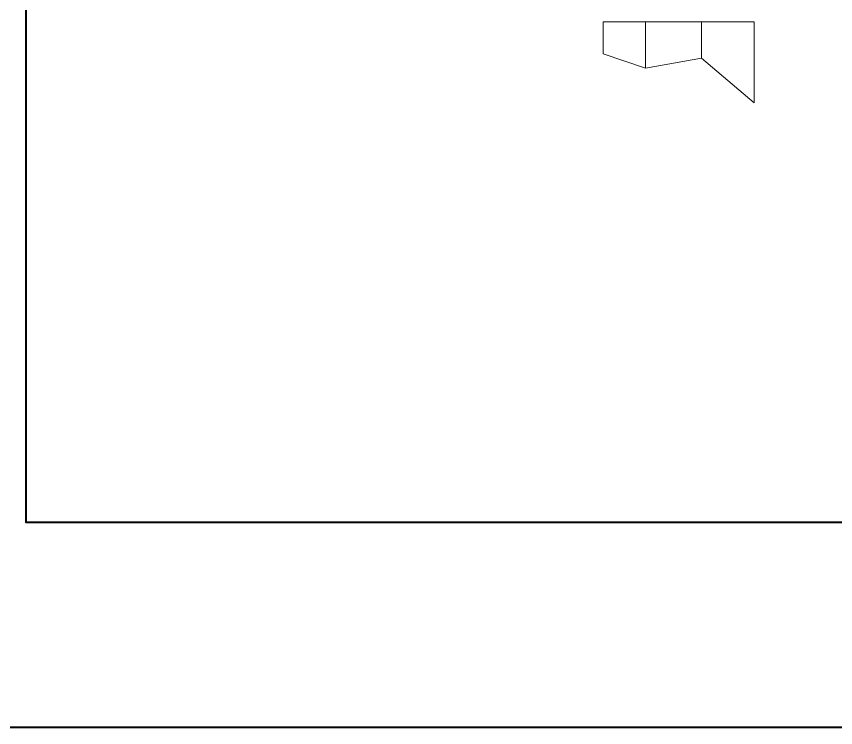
# Model space of a CAD drawing. Header units: millimetres. Extents: x -11382 to 23553, y -372 to 10786.
# Drawn here: x 10510 to 11829, y 1398 to 2543 of the extents above; entities that cross this region are included whole.
import ezdxf

# ---------------------------------------------------------------- set-up
doc = ezdxf.new("R2010")
doc.units = ezdxf.units.MM
doc.header["$LTSCALE"] = 0.2
doc.layers.add('đường bao thấy', color=7, linetype='Continuous', lineweight=40)
doc.layers.add('đường kích thước', color=90, linetype='Continuous', lineweight=15)

msp = doc.modelspace()

# ---------------------------------------------------------------- linework, layer by layer
at = {"layer": 'đường bao thấy', "ltscale": 5}
msp.add_lwpolyline([(7889.174, 5775.37), (12930.152, 5775.37), (12930.152, 1397.743), (7889.174, 1397.743)], close=True, dxfattribs=at)
at = {"layer": 'đường bao thấy'}
msp.add_lwpolyline([(10525.927, 3578.033), (12681.315, 3578.033), (12681.315, 1727.833), (10525.927, 1727.833)], close=True, dxfattribs=at)
at = {"layer": 'đường kích thước'}
for p, q in [((11454.886, 2534.19), (11698.386, 2534.19)), ((11454.886, 2534.19), (11454.886, 2482.31)), ((11523.386, 2534.19), (11523.386, 2459.237)), ((11613.136, 2534.19), (11613.136, 2475.332)), ((11698.386, 2534.19), (11698.386, 2403.636)), ((11454.886, 2482.31), (11523.386, 2459.237)), ((11523.386, 2459.237), (11613.136, 2475.332)), ((11613.136, 2475.332), (11698.386, 2403.636))]:
    msp.add_line(p, q, dxfattribs=at)

doc.saveas('drawing.dxf')
